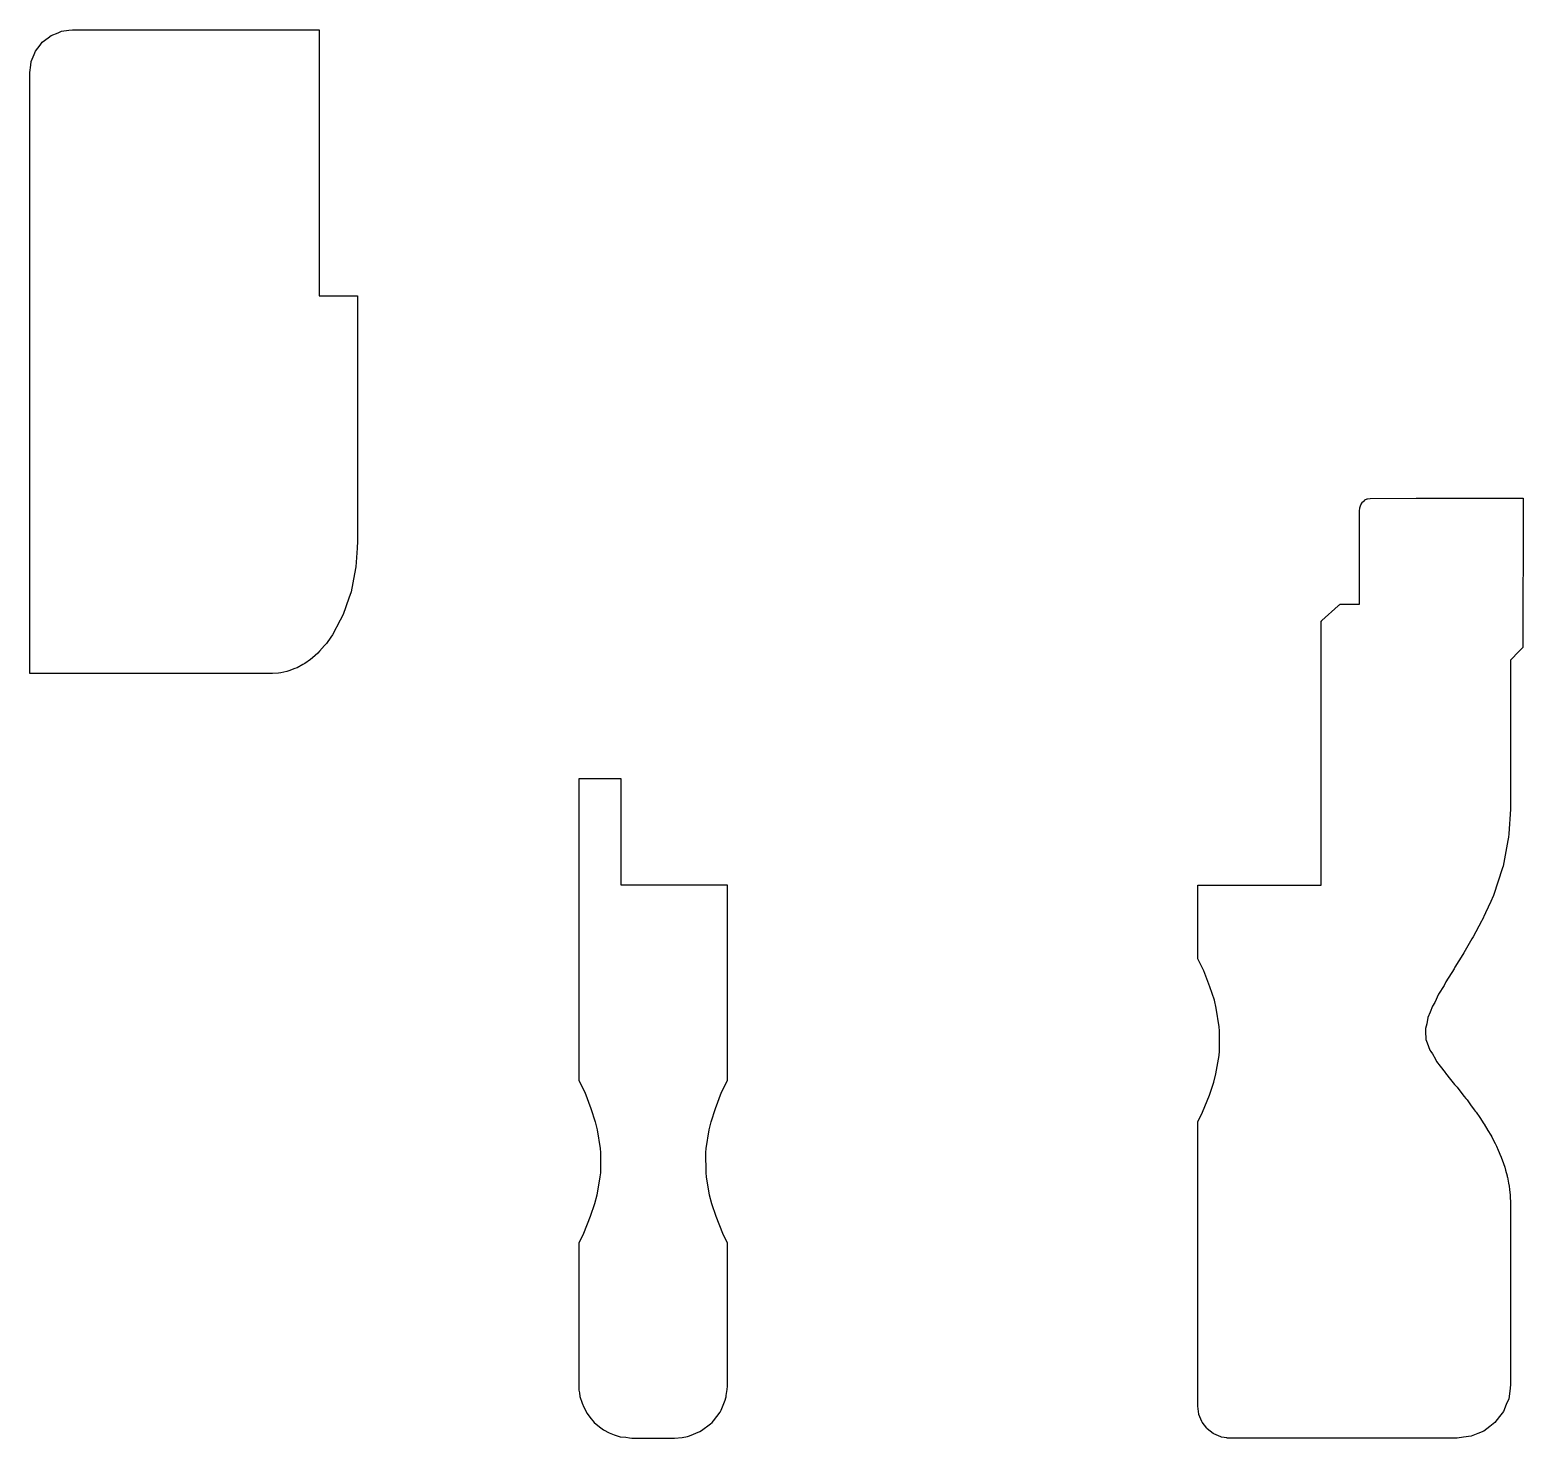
# Model space of a CAD drawing. Header units: metres. Extents: x 2.4 to 72.6, y -16 to 50.2.
import ezdxf

# ---------------------------------------------------------------- set-up
doc = ezdxf.new("R2010")
doc.units = ezdxf.units.M

msp = doc.modelspace()

# ---------------------------------------------------------------- linework, layer by layer
for p, q in [((3.263, 49.827), (3.4, 49.932)), ((3.4, 49.932), (3.723, 50.066)), ((3.723, 50.066), (3.882, 50.132)), ((3.882, 50.132), (4.229, 50.178)), ((4.229, 50.178), (4.4, 50.2)), ((4.4, 50.2), (7.605, 50.2)), ((7.605, 50.2), (7.851, 50.2)), ((7.851, 50.2), (8.122, 50.2)), ((8.122, 50.2), (8.393, 50.2)), ((8.393, 50.2), (8.632, 50.2)), ((8.632, 50.2), (8.805, 50.2)), ((8.805, 50.2), (12.663, 50.2)), ((12.663, 50.2), (12.825, 50.2)), ((12.825, 50.2), (13.033, 50.2)), ((13.033, 50.2), (13.259, 50.2)), ((13.259, 50.2), (13.477, 50.2)), ((13.477, 50.2), (13.668, 50.2)), ((13.668, 50.2), (16, 50.2)), ((16, 50.2), (16, 46.844)), ((2.602, 49.041), (2.668, 49.2)), ((2.668, 49.2), (2.881, 49.478)), ((2.881, 49.478), (2.986, 49.614)), ((2.986, 49.614), (3.263, 49.827)), ((2.4, 48.2), (2.446, 48.547)), ((2.446, 48.547), (2.468, 48.718)), ((2.468, 48.718), (2.602, 49.041)), ((2.4, 46.19), (2.4, 48.2)), ((16, 46.844), (16, 45.2)), ((2.4, 44.707), (2.4, 46.19)), ((16, 45.2), (16, 44.742)), ((2.4, 43.921), (2.4, 44.707)), ((16, 44.742), (16, 44.088)), ((2.4, 43.883), (2.4, 43.921)), ((2.4, 43.845), (2.4, 43.883)), ((2.4, 43.091), (2.4, 43.845)), ((16, 44.088), (16, 43.586)), ((16, 43.586), (16, 42.965)), ((2.4, 43.049), (2.4, 43.091)), ((2.4, 42.357), (2.4, 43.049)), ((16, 42.965), (16, 42.359)), ((2.4, 41.612), (2.4, 42.357)), ((16, 42.359), (16, 41.816)), ((2.4, 40.994), (2.4, 41.612)), ((16, 41.816), (16, 41.041)), ((2.4, 40.528), (2.4, 40.994)), ((16, 41.041), (16, 40.621)), ((2.4, 38.159), (2.4, 40.528)), ((16, 40.621), (16, 39.606)), ((16, 39.606), (16, 39.352)), ((16, 39.352), (16, 38.011)), ((2.4, 37.618), (2.4, 38.159)), ((16, 38.011), (16, 37.693)), ((16, 38.011), (16, 38.011)), ((2.4, 37.232), (2.4, 37.618)), ((2.4, 31.982), (2.4, 37.232)), ((16, 37.693), (17.462, 37.693)), ((17.462, 37.693), (17.8, 37.693)), ((17.8, 37.693), (17.8, 34.144)), ((17.8, 34.144), (17.8, 31.608)), ((2.4, 28.463), (2.4, 31.982)), ((17.8, 31.608), (17.8, 30.114)), ((17.8, 30.114), (17.8, 29.184)), ((17.8, 29.184), (17.8, 28.082)), ((2.4, 25.547), (2.4, 28.463)), ((17.8, 28.082), (17.8, 26.168)), ((65.063, 28.02), (65.15, 28.099)), ((65.15, 28.099), (65.153, 28.101)), ((65.153, 28.101), (65.268, 28.157)), ((65.268, 28.157), (65.274, 28.159)), ((65.274, 28.159), (65.279, 28.16)), ((65.279, 28.16), (65.4, 28.174)), ((65.4, 28.174), (67.56, 28.18)), ((65.4, 28.174), (65.4, 28.174)), ((67.56, 28.18), (72.593, 28.184)), ((72.593, 28.184), (72.594, 27.804)), ((64.9, 27.552), (64.903, 27.585)), ((64.9, 25.543), (64.9, 27.552)), ((64.903, 27.585), (64.917, 27.718)), ((64.917, 27.718), (64.923, 27.737)), ((64.923, 27.737), (64.967, 27.872)), ((64.967, 27.872), (64.972, 27.88)), ((64.972, 27.88), (65.046, 28.004)), ((65.046, 28.004), (65.047, 28.005)), ((65.047, 28.005), (65.063, 28.02)), ((72.594, 27.804), (72.58, 21.16)), ((17.8, 26.168), (17.779, 25.833)), ((2.4, 19.945), (2.4, 25.547)), ((17.779, 25.833), (17.723, 24.954)), ((64.9, 24.446), (64.9, 25.543)), ((17.66, 24.632), (17.496, 23.787)), ((17.723, 24.954), (17.66, 24.632)), ((64.9, 23.84), (64.9, 24.446)), ((17.393, 23.49), (17.126, 22.711)), ((17.496, 23.787), (17.393, 23.49)), ((63.934, 23.151), (63.964, 23.178)), ((63.964, 23.178), (63.977, 23.19)), ((63.977, 23.19), (63.988, 23.2)), ((63.988, 23.2), (64.429, 23.2)), ((64.429, 23.2), (64.9, 23.2)), ((64.9, 23.2), (64.9, 23.84)), ((17.126, 22.711), (16.989, 22.451)), ((63.134, 22.431), (63.901, 23.121)), ((63.901, 23.121), (63.934, 23.151)), ((16.628, 21.768), (16.548, 21.655)), ((16.989, 22.451), (16.628, 21.768)), ((63.1, 22.4), (63.102, 22.401)), ((63.1, 21.187), (63.1, 22.4)), ((63.1, 22.4), (63.1, 22.4)), ((63.102, 22.401), (63.104, 22.403)), ((63.104, 22.403), (63.106, 22.406)), ((63.106, 22.406), (63.11, 22.409)), ((63.11, 22.409), (63.114, 22.412)), ((63.114, 22.412), (63.124, 22.421)), ((63.124, 22.421), (63.134, 22.431)), ((16.251, 21.257), (16.022, 20.994)), ((16.338, 21.358), (16.251, 21.257)), ((16.548, 21.655), (16.338, 21.358)), ((63.1, 10), (63.1, 21.187)), ((72.58, 21.16), (72.415, 20.993)), ((15.229, 20.362), (14.961, 20.213)), ((15.331, 20.419), (15.229, 20.362)), ((15.588, 20.608), (15.331, 20.419)), ((15.686, 20.68), (15.588, 20.608)), ((15.929, 20.907), (15.686, 20.68)), ((16.022, 20.994), (15.929, 20.907)), ((72.415, 20.993), (72, 20.572)), ((72, 20.572), (72, 16.942)), ((10.653, 19.945), (2.4, 19.945)), ((13.8, 19.945), (10.653, 19.945)), ((14.084, 19.967), (13.8, 19.945)), ((14.192, 19.975), (14.084, 19.967)), ((14.473, 20.04), (14.192, 19.975)), ((14.58, 20.065), (14.473, 20.04)), ((14.856, 20.172), (14.58, 20.065)), ((14.961, 20.213), (14.856, 20.172)), ((72, 16.942), (72, 16.576)), ((72, 16.576), (72, 13.774)), ((28.476, 15), (28.2, 15)), ((28.2, 15), (28.2, 13.069)), ((30.2, 15), (28.476, 15)), ((30.2, 14.677), (30.2, 15)), ((30.2, 12.651), (30.2, 14.677)), ((71.993, 13.56), (71.92, 12.406)), ((72, 13.774), (71.993, 13.56)), ((72, 13.774), (72, 13.774)), ((28.2, 13.069), (28.2, 11.164)), ((30.2, 12.614), (30.2, 12.651)), ((30.2, 12.393), (30.2, 12.614)), ((30.2, 12.357), (30.2, 12.393)), ((30.2, 12.136), (30.2, 12.357)), ((30.2, 12.102), (30.2, 12.136)), ((30.2, 11.896), (30.2, 12.102)), ((71.878, 12.098), (71.649, 10.889)), ((71.904, 12.25), (71.878, 12.098)), ((71.92, 12.406), (71.904, 12.25)), ((30.2, 11.866), (30.2, 11.896)), ((30.2, 11.69), (30.2, 11.866)), ((30.2, 11.667), (30.2, 11.69)), ((30.2, 11.533), (30.2, 11.667)), ((30.2, 11.318), (30.2, 11.533)), ((30.2, 10), (30.2, 11.318)), ((28.2, 11.164), (28.2, 10.968)), ((28.2, 10.968), (28.2, 9.614)), ((71.628, 10.804), (71.203, 9.506)), ((71.649, 10.889), (71.628, 10.804)), ((31.352, 10), (30.2, 10)), ((35.2, 10), (31.352, 10)), ((35.2, 9.081), (35.2, 10)), ((57.3, 8.419), (57.3, 10)), ((57.3, 10), (61.525, 10)), ((61.525, 10), (61.548, 10)), ((61.548, 10), (62.108, 10)), ((62.108, 10), (63.1, 10)), ((28.2, 9.614), (28.2, 4.68)), ((71.071, 9.232), (70.831, 8.687)), ((71.192, 9.478), (71.071, 9.232)), ((71.198, 9.491), (71.192, 9.478)), ((71.203, 9.506), (71.198, 9.491)), ((35.2, 3.675), (35.2, 9.081)), ((70.831, 8.687), (70.658, 8.325)), ((57.3, 7.354), (57.3, 8.419)), ((70.641, 8.296), (70.253, 7.57)), ((70.658, 8.325), (70.641, 8.296)), ((57.3, 6.53), (57.3, 7.354)), ((70.19, 7.474), (69.81, 6.813)), ((70.253, 7.57), (70.19, 7.474)), ((57.482, 6.18), (57.3, 6.53)), ((69.757, 6.739), (69.391, 6.132)), ((69.81, 6.813), (69.757, 6.739)), ((57.585, 5.968), (57.482, 6.18)), ((57.874, 5.208), (57.585, 5.968)), ((69.348, 6.058), (68.967, 5.448)), ((69.353, 6.068), (69.348, 6.058)), ((69.391, 6.132), (69.353, 6.068)), ((58.08, 4.582), (57.874, 5.208)), ((68.886, 5.281), (68.621, 4.866)), ((68.967, 5.448), (68.886, 5.281)), ((28.2, 4.68), (28.2, 2.524)), ((58.166, 4.206), (58.08, 4.582)), ((68.337, 4.312), (68.217, 4.017)), ((68.444, 4.478), (68.337, 4.312)), ((68.621, 4.866), (68.444, 4.478)), ((35.2, 2.008), (35.2, 3.675)), ((58.309, 3.329), (58.166, 4.206)), ((68.12, 3.779), (68.071, 3.479)), ((68.217, 4.017), (68.12, 3.779)), ((58.322, 3.144), (58.309, 3.329)), ((58.316, 2.186), (58.322, 3.144)), ((68.071, 3.479), (68.004, 3.259)), ((68.004, 3.259), (68.008, 3.131)), ((68.008, 3.131), (68.021, 2.745)), ((28.2, 2.524), (28.2, 0.82)), ((58.299, 1.993), (58.316, 2.186)), ((68.021, 2.745), (68.08, 2.586)), ((68.08, 2.586), (68.212, 2.231)), ((68.212, 2.231), (68.254, 2.172)), ((68.254, 2.172), (68.329, 2.066)), ((35.2, 0.82), (35.2, 2.008)), ((58.146, 1.128), (58.299, 1.993)), ((68.329, 2.066), (68.467, 1.813)), ((68.467, 1.813), (68.522, 1.712)), ((68.522, 1.712), (68.701, 1.483)), ((68.701, 1.483), (68.933, 1.181)), ((28.2, 0.82), (28.382, 0.47)), ((35.018, 0.47), (35.2, 0.82)), ((57.844, 0.128), (58.049, 0.727)), ((58.049, 0.727), (58.146, 1.128)), ((68.933, 1.181), (68.943, 1.171)), ((68.943, 1.171), (68.952, 1.161)), ((68.952, 1.161), (69.185, 0.865)), ((69.185, 0.865), (69.368, 0.63)), ((28.382, 0.47), (28.485, 0.258)), ((28.485, 0.258), (28.774, -0.502)), ((34.626, -0.502), (34.915, 0.258)), ((34.915, 0.258), (35.018, 0.47)), ((57.528, -0.677), (57.844, 0.128)), ((69.368, 0.63), (69.429, 0.566)), ((69.429, 0.566), (69.486, 0.505)), ((69.486, 0.505), (69.667, 0.268)), ((69.667, 0.268), (69.829, 0.053)), ((69.829, 0.053), (69.901, -0.029)), ((28.774, -0.502), (28.98, -1.128)), ((34.42, -1.128), (34.626, -0.502)), ((57.443, -0.846), (57.528, -0.677)), ((69.901, -0.029), (69.964, -0.101)), ((69.964, -0.101), (70.127, -0.326)), ((70.127, -0.326), (70.294, -0.562)), ((70.294, -0.562), (70.347, -0.626)), ((70.347, -0.626), (70.388, -0.678)), ((70.388, -0.678), (70.554, -0.925)), ((28.98, -1.128), (29.066, -1.504)), ((34.334, -1.504), (34.42, -1.128)), ((57.3, -1.116), (57.443, -0.846)), ((57.3, -2.696), (57.3, -1.116)), ((70.554, -0.925), (70.75, -1.224)), ((70.75, -1.224), (70.755, -1.231)), ((70.755, -1.231), (70.759, -1.236)), ((70.759, -1.236), (70.939, -1.533)), ((29.066, -1.504), (29.209, -2.381)), ((34.191, -2.381), (34.334, -1.504)), ((70.939, -1.533), (71.076, -1.764)), ((71.076, -1.764), (71.115, -1.842)), ((71.115, -1.842), (71.167, -1.95)), ((71.167, -1.95), (71.274, -2.15)), ((29.209, -2.381), (29.222, -2.566)), ((29.222, -2.566), (29.216, -3.524)), ((34.178, -2.566), (34.191, -2.381)), ((34.184, -3.524), (34.178, -2.566)), ((57.3, -4.67), (57.3, -2.696)), ((71.274, -2.15), (71.342, -2.28)), ((71.342, -2.28), (71.42, -2.46)), ((71.42, -2.46), (71.546, -2.759)), ((71.546, -2.759), (71.554, -2.777)), ((71.554, -2.777), (71.559, -2.787)), ((71.559, -2.787), (71.665, -3.084)), ((71.665, -3.084), (71.728, -3.261)), ((71.728, -3.261), (71.764, -3.396)), ((71.764, -3.396), (71.839, -3.677)), ((29.199, -3.717), (29.046, -4.581)), ((29.216, -3.524), (29.199, -3.717)), ((34.201, -3.717), (34.184, -3.524)), ((34.354, -4.581), (34.201, -3.717)), ((71.839, -3.677), (71.848, -3.712)), ((71.848, -3.712), (71.853, -3.727)), ((71.853, -3.727), (71.909, -4.013)), ((71.909, -4.013), (71.937, -4.158)), ((71.937, -4.158), (71.955, -4.316)), ((29.046, -4.581), (28.949, -4.983)), ((34.451, -4.983), (34.354, -4.581)), ((57.3, -6.267), (57.3, -4.67)), ((71.955, -4.316), (71.985, -4.577)), ((71.985, -4.577), (71.987, -4.619)), ((71.987, -4.619), (72, -4.961)), ((28.744, -5.582), (28.428, -6.386)), ((28.949, -4.983), (28.744, -5.582)), ((34.656, -5.582), (34.451, -4.983)), ((34.972, -6.386), (34.656, -5.582)), ((72, -4.961), (72, -5.266)), ((72, -5.266), (72, -6.916)), ((57.3, -7.507), (57.3, -6.267)), ((28.343, -6.556), (28.2, -6.826)), ((28.2, -6.826), (28.2, -8.365)), ((28.428, -6.386), (28.343, -6.556)), ((35.057, -6.556), (34.972, -6.386)), ((35.2, -6.826), (35.057, -6.556)), ((35.2, -7.988), (35.2, -6.826)), ((72, -6.916), (72, -7.871)), ((57.3, -8.436), (57.3, -7.507)), ((28.2, -8.365), (28.2, -9.99)), ((35.2, -9.362), (35.2, -7.988)), ((72, -7.871), (72, -8.703)), ((57.3, -9.11), (57.3, -8.436)), ((57.3, -9.268), (57.3, -9.11)), ((72, -8.703), (72, -9.341)), ((35.2, -10.41), (35.2, -9.362)), ((57.3, -9.755), (57.3, -9.268)), ((57.3, -9.907), (57.3, -9.755)), ((72, -9.341), (72, -9.815)), ((72, -9.815), (72, -10.317)), ((72, -9.815), (72, -9.815)), ((28.2, -9.99), (28.2, -11.077)), ((35.2, -11.17), (35.2, -10.41)), ((57.3, -14.177), (57.3, -9.907)), ((72, -10.317), (72, -10.408)), ((72, -10.408), (72, -13.5)), ((28.2, -11.077), (28.2, -11.786)), ((35.2, -11.691), (35.2, -11.17)), ((28.2, -11.786), (28.2, -12.236)), ((35.2, -12.023), (35.2, -11.691)), ((28.2, -12.236), (28.2, -12.51)), ((28.2, -12.51), (28.2, -12.663)), ((35.2, -12.21), (35.2, -12.023)), ((35.2, -13.5), (35.2, -12.21)), ((28.2, -12.663), (28.2, -13.5)), ((28.2, -13.5), (28.21, -13.708)), ((28.21, -13.708), (28.212, -13.745)), ((28.212, -13.745), (28.234, -13.866)), ((28.234, -13.866), (28.259, -14.036)), ((28.259, -14.036), (28.357, -14.36)), ((35.132, -14.054), (35.134, -13.998)), ((35.134, -13.998), (35.172, -13.713)), ((35.172, -13.713), (35.197, -13.556)), ((35.197, -13.556), (35.2, -13.5)), ((71.961, -13.798), (71.915, -14.147)), ((72, -13.5), (71.961, -13.798)), ((28.357, -14.36), (28.436, -14.548)), ((28.436, -14.548), (28.593, -14.843)), ((34.846, -14.78), (34.898, -14.684)), ((34.898, -14.684), (35.091, -14.217)), ((35.091, -14.217), (35.123, -14.11)), ((35.123, -14.11), (35.132, -14.054)), ((57.3, -14.252), (57.3, -14.177)), ((57.3, -14.5), (57.3, -14.252)), ((57.327, -14.746), (57.3, -14.5)), ((71.8, -14.425), (71.665, -14.75)), ((71.915, -14.147), (71.8, -14.425)), ((28.593, -14.843), (28.724, -15.013)), ((28.724, -15.013), (28.932, -15.268)), ((28.932, -15.268), (29.17, -15.463)), ((33.978, -15.648), (34.392, -15.33)), ((34.392, -15.33), (34.468, -15.268)), ((34.468, -15.268), (34.536, -15.185)), ((34.536, -15.185), (34.846, -14.78)), ((57.349, -14.876), (57.327, -14.746)), ((57.351, -14.888), (57.349, -14.876)), ((57.488, -15.218), (57.351, -14.888)), ((57.501, -15.25), (57.488, -15.218)), ((57.718, -15.533), (57.501, -15.25)), ((71.268, -15.268), (71.029, -15.451)), ((71.482, -14.989), (71.268, -15.268)), ((71.665, -14.75), (71.482, -14.989)), ((29.17, -15.463), (29.363, -15.611)), ((29.363, -15.611), (29.627, -15.752)), ((29.627, -15.752), (29.866, -15.851)), ((29.627, -15.752), (29.627, -15.752)), ((29.866, -15.851), (30.145, -15.936)), ((30.145, -15.936), (30.412, -15.962)), ((30.412, -15.962), (30.589, -15.989)), ((30.589, -15.989), (30.7, -16)), ((30.7, -16), (32.09, -16)), ((32.09, -16), (32.7, -16)), ((32.7, -16), (33.059, -15.965)), ((33.059, -15.965), (33.318, -15.922)), ((33.318, -15.922), (33.406, -15.895)), ((33.406, -15.895), (33.894, -15.693)), ((33.894, -15.693), (33.978, -15.648)), ((57.739, -15.561), (57.718, -15.533)), ((58.023, -15.778), (57.739, -15.561)), ((58.05, -15.799), (58.023, -15.778)), ((58.38, -15.936), (58.05, -15.799)), ((58.412, -15.949), (58.38, -15.936)), ((58.533, -15.97), (58.412, -15.949)), ((58.66, -15.993), (58.533, -15.97)), ((58.677, -15.995), (58.66, -15.993)), ((58.694, -15.996), (58.677, -15.995)), ((58.738, -15.999), (58.694, -15.996)), ((58.755, -15.999), (58.738, -15.999)), ((58.8, -16), (58.755, -15.999)), ((67.22, -16), (58.8, -16)), ((69.5, -16), (67.22, -16)), ((69.798, -15.961), (69.5, -16)), ((70.147, -15.915), (69.798, -15.961)), ((70.472, -15.78), (70.147, -15.915)), ((70.75, -15.665), (70.472, -15.78)), ((71.029, -15.451), (70.75, -15.665))]:
    msp.add_line(p, q)

doc.saveas('drawing.dxf')
